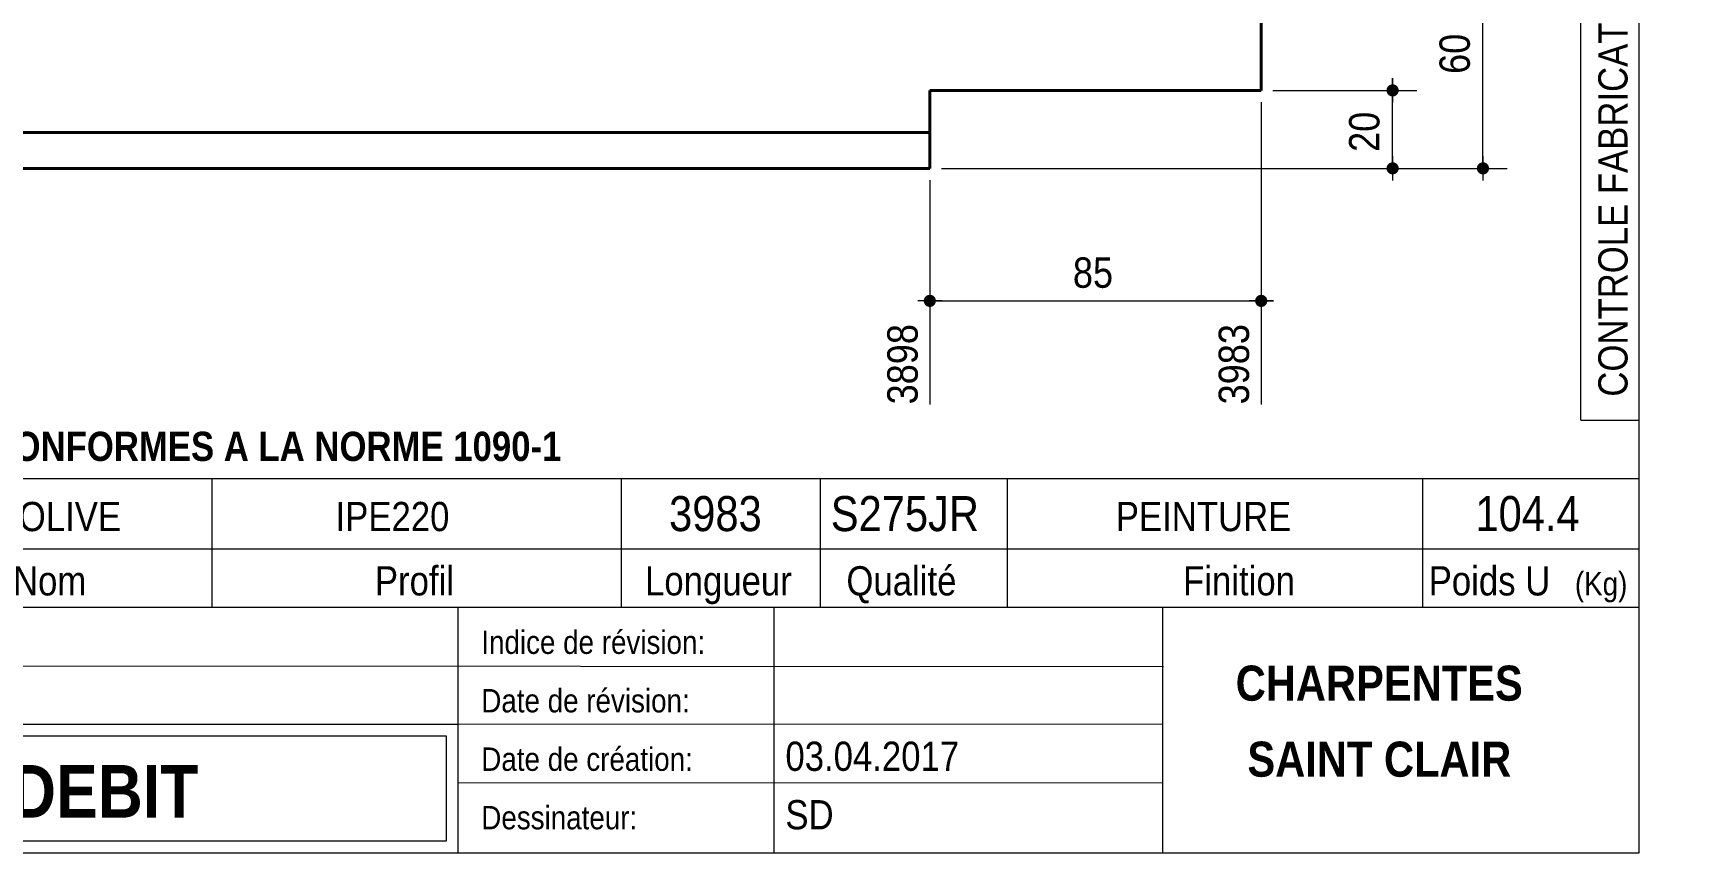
# Model space of a CAD drawing. Header units: millimetres. Extents: x 2 to 287, y 5 to 195.
# Drawn here: x 144.7 to 287, y 5 to 75.1 of the extents above; entities that cross this region are included whole.
import ezdxf

# ---------------------------------------------------------------- set-up
doc = ezdxf.new("R2010")
doc.units = ezdxf.units.MM
doc.linetypes.add('CACHE2', pattern=[1.190625, 0.79375, -0.396875])
for name, color, linetype, lineweight in [('Autre type objet', 1, 'Continuous', 0), ('Cache', 7, 'Continuous', 0), ('Cotation', 7, 'Continuous', 0), ('Feuille dessin', 5, 'Continuous', 0), ('Piece', 2, 'Continuous', 0)]:
    doc.layers.add(name, color=color, linetype=linetype, lineweight=lineweight)
doc.styles.add('ARIAL', font='ARIAL.TTF')
doc.styles.add('ARIAL_BOLD', font='ARIALBD.TTF')
doc.styles.add('ARIAL_ITALIC', font='ARIALI.TTF')

# ---------------------------------------------------------------- blocks, each defined once
blk = doc.blocks.new('*A3')
at = {"layer": 'Cache', "color": 7, "linetype": 'CACHE2', "lineweight": 20}
blk.add_line((249.679859, 70.190429), (249.679859, 130.190429), dxfattribs=at)
at = {"layer": 'Piece', "color": 2, "linetype": 'Continuous', "lineweight": 40}
for p, q in [((249.679745, 70.190429), (249.679745, 130.190429)), ((221.346412, 70.190429), (221.346412, 63.523763)), ((249.679859, 70.190429), (221.346412, 70.190429)), ((221.346412, 66.590429), (141.346412, 66.590429)), ((221.346412, 63.523763), (141.346412, 63.523763))]:
    blk.add_line(p, q, dxfattribs=at)
blk = doc.blocks.new('*A4')
at = {"layer": 'Feuille dessin', "linetype": 'Continuous', "lineweight": 0}
for p, q in [((282, 5), (282, 195)), ((5, 5), (282, 5))]:
    blk.add_line(p, q, dxfattribs=at)
blk = doc.blocks.new('*A5')
at = {"layer": 'Autre type objet', "linetype": 'Continuous', "lineweight": 0}
for p, q in [((277, 42), (277, 195)), ((277, 195), (287, 195)), ((282, 42), (282, 195)), ((287, 195), (287, 158)), ((278, 194), (278, 191)), ((281, 194), (278, 194)), ((281, 191), (281, 194)), ((278, 191), (281, 191)), ((281, 165), (281, 179)), ((287, 158), (282, 153)), ((278, 150), (278, 147)), ((281, 150), (278, 150)), ((281, 147), (281, 150)), ((278, 147), (281, 147)), ((278, 134), (278, 131)), ((281, 134), (278, 134)), ((281, 131), (281, 134)), ((278, 131), (281, 131)), ((281, 102), (281, 115)), ((277, 42), (282, 42))]:
    blk.add_line(p, q, dxfattribs=at)
at = {"layer": 'Autre type objet', "width": 0.85}
for s, height, style, p in [('Perçages', 2, 'ARIAL', (280, 179)), ('6075 / [4-.11] Ind 0', 2.5, 'ARIAL_ITALIC', (285.619109, 157.760245)), ('Percé par :', 2, 'ARIAL', (280, 152)), ('Coupes', 2, 'ARIAL', (280, 137)), ('Longueurs', 2, 'ARIAL', (280, 116)), ('Débité par :', 2, 'ARIAL', (280, 89)), ('CONTROLE FABRICATION', 2.5, 'ARIAL', (281, 44))]:
    blk.add_text(s, height=height, rotation=90, dxfattribs=dict(at, style=style)).set_placement(p)
blk = doc.blocks.new('*A7')
at = {"layer": 'Autre type objet', "linetype": 'Continuous', "lineweight": 0}
for p, q in [((92, 37), (282, 37)), ((160, 31), (160, 37)), ((195, 31), (195, 37)), ((212, 31), (212, 37)), ((228, 31), (228, 37)), ((263.5, 31), (263.5, 37)), ((282, 31), (282, 37)), ((92, 31), (282, 31)), ((160, 26), (160, 31)), ((195, 26), (195, 31)), ((212, 26), (212, 31)), ((228, 26), (228, 31)), ((263.5, 26), (263.5, 31)), ((282, 5), (282, 31)), ((92, 26), (282, 26)), ((181, 26), (181, 5)), ((208, 26), (208, 5)), ((241.262466, 5), (241.262466, 26)), ((92, 21), (241.327069, 20.935451)), ((92, 16), (181, 16)), ((181, 16), (241.297815, 16.021151)), ((93, 15), (180, 15)), ((180, 15), (180, 6)), ((181, 11), (241.217807, 10.969512)), ((180, 6), (93, 6)), ((92, 5), (282, 5))]:
    blk.add_line(p, q, dxfattribs=at)
at = {"layer": 'Autre type objet', "width": 0.85}
for s, height, style, p in [('TOLERANCES ESSENTIELLES CONFORMES A LA NORME 1090-1', 2.5, 'ARIAL_BOLD', (96.5, 38.5)), ('SOLIVE', 2.5, 'ARIAL', (141.474609, 32.5)), ('IPE220', 2.5, 'ARIAL', (170.538574, 32.5)), ('3983', 3, 'ARIAL', (199.053223, 32.5)), ('S275JR', 3, 'ARIAL', (212.880127, 32.5)), ('PEINTURE', 2.5, 'ARIAL', (237.24646, 32.5)), ('104.4', 3, 'ARIAL', (267.997314, 32.5)), ('Nom', 2.5, 'ARIAL', (142.961426, 27)), ('Profil', 2.5, 'ARIAL', (173.903564, 27)), ('Longueur', 2.5, 'ARIAL', (197, 27)), ('Qualité', 2.5, 'ARIAL', (214.218018, 27)), ('Finition', 2.5, 'ARIAL', (243, 27)), ('Poids U', 2.5, 'ARIAL', (264, 27)), ('(Kg)', 2, 'ARIAL', (276.5, 27)), ('Indice de révision:', 2, 'ARIAL', (183, 22)), ('CHARPENTES', 3, 'ARIAL_BOLD', (247.5, 18)), ('Date de révision:', 2, 'ARIAL', (183, 17)), ('03.04.2017', 2.5, 'ARIAL', (209, 12)), ('SAINT CLAIR', 3, 'ARIAL_BOLD', (248.5, 11.5)), ('Date de création:', 2, 'ARIAL', (183, 12)), ('CROQUIS   DE  DEBIT', 4.5, 'ARIAL_BOLD', (103, 8)), ('Dessinateur:', 2, 'ARIAL', (183, 7)), ('SD', 2.5, 'ARIAL', (209, 7))]:
    blk.add_text(s, height=height, dxfattribs=dict(at, style=style)).set_placement(p)
blk = doc.blocks.new('*A12')
at = {"layer": 'Cotation'}
for points in [[(268.61, 83), (268.59, 83.01), (268.56, 83.01), (268.54, 83.01), (268.51, 83.02), (268.49, 83.03), (268.46, 83.03), (268.44, 83.04), (268.42, 83.05), (268.39, 83.07), (268.37, 83.08), (268.35, 83.09), (268.33, 83.11), (268.31, 83.12), (268.29, 83.14), (268.27, 83.16), (268.25, 83.17), (268.24, 83.19), (268.22, 83.21), (268.21, 83.23), (268.19, 83.26), (268.18, 83.28), (268.17, 83.3), (268.16, 83.32), (268.15, 83.35), (268.14, 83.37), (268.13, 83.4), (268.13, 83.42), (268.12, 83.45), (268.12, 83.47), (268.12, 83.5), (268.12, 83.52), (268.12, 83.55), (268.12, 83.57), (268.12, 83.6), (268.13, 83.63), (268.13, 83.65), (268.14, 83.67), (268.15, 83.7), (268.16, 83.72), (268.17, 83.75), (268.18, 83.77), (268.19, 83.79), (268.21, 83.81), (268.22, 83.83), (268.24, 83.85), (268.25, 83.87), (268.27, 83.89), (268.29, 83.91), (268.31, 83.93), (268.33, 83.94), (268.35, 83.96), (268.37, 83.97), (268.39, 83.98), (268.42, 83.99), (268.44, 84), (268.46, 84.01), (268.49, 84.02), (268.51, 84.03), (268.54, 84.03), (268.56, 84.04), (268.59, 84.04), (268.61, 84.04), (268.64, 84.04), (268.66, 84.04), (268.69, 84.04), (268.72, 84.04), (268.74, 84.03), (268.77, 84.03), (268.79, 84.02), (268.81, 84.01), (268.84, 84), (268.86, 83.99), (268.88, 83.98), (268.91, 83.97), (268.93, 83.96), (268.95, 83.94), (268.97, 83.93), (268.99, 83.91), (269.01, 83.89), (269.02, 83.87), (269.04, 83.85), (269.06, 83.83), (269.07, 83.81), (269.09, 83.79), (269.1, 83.77), (269.11, 83.75), (269.12, 83.72), (269.13, 83.7), (269.14, 83.67), (269.14, 83.65), (269.15, 83.63), (269.15, 83.6), (269.16, 83.57), (269.16, 83.55), (269.16, 83.52), (269.16, 83.5), (269.16, 83.47), (269.15, 83.45), (269.15, 83.42), (269.14, 83.4), (269.14, 83.37), (269.13, 83.35), (269.12, 83.32), (269.11, 83.3), (269.1, 83.28), (269.09, 83.26), (269.07, 83.23), (269.06, 83.21), (269.04, 83.19), (269.02, 83.17), (269.01, 83.16), (268.99, 83.14), (268.97, 83.12), (268.95, 83.11), (268.93, 83.09), (268.91, 83.08), (268.88, 83.07), (268.86, 83.05), (268.84, 83.04), (268.81, 83.03), (268.79, 83.03), (268.77, 83.02), (268.74, 83.01), (268.72, 83.01), (268.69, 83.01), (268.66, 83), (268.64, 83)], [(268.61, 63), (268.59, 63.01), (268.56, 63.01), (268.54, 63.01), (268.51, 63.02), (268.49, 63.03), (268.46, 63.03), (268.44, 63.04), (268.42, 63.05), (268.39, 63.07), (268.37, 63.08), (268.35, 63.09), (268.33, 63.11), (268.31, 63.12), (268.29, 63.14), (268.27, 63.16), (268.25, 63.17), (268.24, 63.19), (268.22, 63.21), (268.21, 63.23), (268.19, 63.26), (268.18, 63.28), (268.17, 63.3), (268.16, 63.32), (268.15, 63.35), (268.14, 63.37), (268.13, 63.4), (268.13, 63.42), (268.12, 63.45), (268.12, 63.47), (268.12, 63.5), (268.12, 63.52), (268.12, 63.55), (268.12, 63.57), (268.12, 63.6), (268.13, 63.63), (268.13, 63.65), (268.14, 63.67), (268.15, 63.7), (268.16, 63.72), (268.17, 63.75), (268.18, 63.77), (268.19, 63.79), (268.21, 63.81), (268.22, 63.83), (268.24, 63.85), (268.25, 63.87), (268.27, 63.89), (268.29, 63.91), (268.31, 63.93), (268.33, 63.94), (268.35, 63.96), (268.37, 63.97), (268.39, 63.98), (268.42, 63.99), (268.44, 64), (268.46, 64.01), (268.49, 64.02), (268.51, 64.03), (268.54, 64.03), (268.56, 64.04), (268.59, 64.04), (268.61, 64.04), (268.64, 64.04), (268.66, 64.04), (268.69, 64.04), (268.72, 64.04), (268.74, 64.03), (268.77, 64.03), (268.79, 64.02), (268.81, 64.01), (268.84, 64), (268.86, 63.99), (268.88, 63.98), (268.91, 63.97), (268.93, 63.96), (268.95, 63.94), (268.97, 63.93), (268.99, 63.91), (269.01, 63.89), (269.02, 63.87), (269.04, 63.85), (269.06, 63.83), (269.07, 63.81), (269.09, 63.79), (269.1, 63.77), (269.11, 63.75), (269.12, 63.72), (269.13, 63.7), (269.14, 63.67), (269.14, 63.65), (269.15, 63.63), (269.15, 63.6), (269.16, 63.57), (269.16, 63.55), (269.16, 63.52), (269.16, 63.5), (269.16, 63.47), (269.15, 63.45), (269.15, 63.42), (269.14, 63.4), (269.14, 63.37), (269.13, 63.35), (269.12, 63.32), (269.11, 63.3), (269.1, 63.28), (269.09, 63.26), (269.07, 63.23), (269.06, 63.21), (269.04, 63.19), (269.02, 63.17), (269.01, 63.16), (268.99, 63.14), (268.97, 63.12), (268.95, 63.11), (268.93, 63.09), (268.91, 63.08), (268.88, 63.07), (268.86, 63.05), (268.84, 63.04), (268.81, 63.03), (268.79, 63.03), (268.77, 63.02), (268.74, 63.01), (268.72, 63.01), (268.69, 63.01), (268.66, 63), (268.64, 63)]]:
    blk.add_hatch(color=256, dxfattribs=at).paths.add_polyline_path(points, flags=17)
at = {"layer": 'Cotation', "linetype": 'Continuous', "lineweight": 0}
for p, q in [((268.64, 84.56), (268.64, 82.48)), ((268.64, 83.52), (268.64, 84.56)), ((240.68, 83.52), (270.72, 83.52)), ((267.6, 83.52), (269.68, 83.52)), ((268.64, 63.52), (268.64, 83.52)), ((268.64, 64.56), (268.64, 62.48)), ((222.35, 63.52), (270.72, 63.52)), ((267.6, 63.52), (269.68, 63.52)), ((268.64, 63.52), (268.64, 62.48))]:
    blk.add_line(p, q, dxfattribs=at)
at = {"layer": 'Cotation'}
for p in [(268.64, 83.52), (268.64, 63.52)]:
    blk.add_point(p, dxfattribs=at)
at = {"layer": 'Cotation', "style": 'ARIAL', "width": 0.85}
blk.add_text('60', height=2.6, rotation=90.0002, dxfattribs=at).set_placement((267.52, 71.6))
blk = doc.blocks.new('*A15')
at = {"layer": 'Cotation'}
for points in [[(260.89, 69.67), (260.86, 69.67), (260.84, 69.68), (260.81, 69.68), (260.79, 69.69), (260.76, 69.69), (260.74, 69.7), (260.72, 69.71), (260.69, 69.72), (260.67, 69.73), (260.65, 69.74), (260.63, 69.76), (260.6, 69.77), (260.58, 69.79), (260.57, 69.81), (260.55, 69.82), (260.53, 69.84), (260.51, 69.86), (260.5, 69.88), (260.48, 69.9), (260.47, 69.92), (260.46, 69.95), (260.44, 69.97), (260.43, 69.99), (260.42, 70.02), (260.42, 70.04), (260.41, 70.06), (260.4, 70.09), (260.4, 70.11), (260.4, 70.14), (260.39, 70.16), (260.39, 70.19), (260.39, 70.22), (260.4, 70.24), (260.4, 70.27), (260.4, 70.29), (260.41, 70.32), (260.42, 70.34), (260.42, 70.37), (260.43, 70.39), (260.44, 70.41), (260.46, 70.44), (260.47, 70.46), (260.48, 70.48), (260.5, 70.5), (260.51, 70.52), (260.53, 70.54), (260.55, 70.56), (260.57, 70.58), (260.58, 70.59), (260.6, 70.61), (260.63, 70.62), (260.65, 70.64), (260.67, 70.65), (260.69, 70.66), (260.72, 70.67), (260.74, 70.68), (260.76, 70.69), (260.79, 70.69), (260.81, 70.7), (260.84, 70.7), (260.86, 70.71), (260.89, 70.71), (260.91, 70.71), (260.94, 70.71), (260.97, 70.71), (260.99, 70.7), (261.02, 70.7), (261.04, 70.69), (261.07, 70.69), (261.09, 70.68), (261.11, 70.67), (261.14, 70.66), (261.16, 70.65), (261.18, 70.64), (261.2, 70.62), (261.22, 70.61), (261.24, 70.59), (261.26, 70.58), (261.28, 70.56), (261.3, 70.54), (261.32, 70.52), (261.33, 70.5), (261.35, 70.48), (261.36, 70.46), (261.37, 70.44), (261.38, 70.41), (261.39, 70.39), (261.4, 70.37), (261.41, 70.34), (261.42, 70.32), (261.42, 70.29), (261.43, 70.27), (261.43, 70.24), (261.43, 70.22), (261.43, 70.19), (261.43, 70.16), (261.43, 70.14), (261.43, 70.11), (261.42, 70.09), (261.42, 70.06), (261.41, 70.04), (261.4, 70.02), (261.39, 69.99), (261.38, 69.97), (261.37, 69.95), (261.36, 69.92), (261.35, 69.9), (261.33, 69.88), (261.32, 69.86), (261.3, 69.84), (261.28, 69.82), (261.26, 69.81), (261.24, 69.79), (261.22, 69.77), (261.2, 69.76), (261.18, 69.74), (261.16, 69.73), (261.14, 69.72), (261.11, 69.71), (261.09, 69.7), (261.07, 69.69), (261.04, 69.69), (261.02, 69.68), (260.99, 69.68), (260.97, 69.67), (260.94, 69.67), (260.91, 69.67)], [(260.89, 63), (260.86, 63.01), (260.84, 63.01), (260.81, 63.01), (260.79, 63.02), (260.76, 63.03), (260.74, 63.03), (260.72, 63.04), (260.69, 63.05), (260.67, 63.07), (260.65, 63.08), (260.63, 63.09), (260.6, 63.11), (260.58, 63.12), (260.57, 63.14), (260.55, 63.16), (260.53, 63.17), (260.51, 63.19), (260.5, 63.21), (260.48, 63.23), (260.47, 63.26), (260.46, 63.28), (260.44, 63.3), (260.43, 63.32), (260.42, 63.35), (260.42, 63.37), (260.41, 63.4), (260.4, 63.42), (260.4, 63.45), (260.4, 63.47), (260.39, 63.5), (260.39, 63.52), (260.39, 63.55), (260.4, 63.57), (260.4, 63.6), (260.4, 63.63), (260.41, 63.65), (260.42, 63.67), (260.42, 63.7), (260.43, 63.72), (260.44, 63.75), (260.46, 63.77), (260.47, 63.79), (260.48, 63.81), (260.5, 63.83), (260.51, 63.85), (260.53, 63.87), (260.55, 63.89), (260.57, 63.91), (260.58, 63.93), (260.6, 63.94), (260.63, 63.96), (260.65, 63.97), (260.67, 63.98), (260.69, 63.99), (260.72, 64), (260.74, 64.01), (260.76, 64.02), (260.79, 64.03), (260.81, 64.03), (260.84, 64.04), (260.86, 64.04), (260.89, 64.04), (260.91, 64.04), (260.94, 64.04), (260.97, 64.04), (260.99, 64.04), (261.02, 64.03), (261.04, 64.03), (261.07, 64.02), (261.09, 64.01), (261.11, 64), (261.14, 63.99), (261.16, 63.98), (261.18, 63.97), (261.2, 63.96), (261.22, 63.94), (261.24, 63.93), (261.26, 63.91), (261.28, 63.89), (261.3, 63.87), (261.32, 63.85), (261.33, 63.83), (261.35, 63.81), (261.36, 63.79), (261.37, 63.77), (261.38, 63.75), (261.39, 63.72), (261.4, 63.7), (261.41, 63.67), (261.42, 63.65), (261.42, 63.63), (261.43, 63.6), (261.43, 63.57), (261.43, 63.55), (261.43, 63.52), (261.43, 63.5), (261.43, 63.47), (261.43, 63.45), (261.42, 63.42), (261.42, 63.4), (261.41, 63.37), (261.4, 63.35), (261.39, 63.32), (261.38, 63.3), (261.37, 63.28), (261.36, 63.26), (261.35, 63.23), (261.33, 63.21), (261.32, 63.19), (261.3, 63.17), (261.28, 63.16), (261.26, 63.14), (261.24, 63.12), (261.22, 63.11), (261.2, 63.09), (261.18, 63.08), (261.16, 63.07), (261.14, 63.05), (261.11, 63.04), (261.09, 63.03), (261.07, 63.03), (261.04, 63.02), (261.02, 63.01), (260.99, 63.01), (260.97, 63.01), (260.94, 63), (260.91, 63)]]:
    blk.add_hatch(color=256, dxfattribs=at).paths.add_polyline_path(points, flags=17)
at = {"layer": 'Cotation', "linetype": 'Continuous', "lineweight": 0}
for p, q in [((260.91, 71.23), (260.91, 69.15)), ((260.91, 70.19), (260.91, 71.23)), ((250.68, 70.19), (262.99, 70.19)), ((259.87, 70.19), (261.95, 70.19)), ((260.91, 63.52), (260.91, 70.19)), ((260.91, 64.56), (260.91, 62.48)), ((222.35, 63.52), (262.99, 63.52)), ((259.87, 63.52), (261.95, 63.52)), ((260.91, 63.52), (260.91, 62.48))]:
    blk.add_line(p, q, dxfattribs=at)
at = {"layer": 'Cotation'}
for p in [(260.91, 70.19), (260.91, 63.52)]:
    blk.add_point(p, dxfattribs=at)
at = {"layer": 'Cotation', "style": 'ARIAL', "width": 0.85}
blk.add_text('20', height=2.6, rotation=90.0002, dxfattribs=at).set_placement((259.79, 64.93))
blk = doc.blocks.new('*A25')
at = {"layer": 'Cotation'}
for points in [[(221.32, 51.67), (221.3, 51.67), (221.27, 51.68), (221.24, 51.68), (221.22, 51.69), (221.2, 51.69), (221.17, 51.7), (221.15, 51.71), (221.12, 51.72), (221.1, 51.73), (221.08, 51.74), (221.06, 51.76), (221.04, 51.77), (221.02, 51.79), (221, 51.81), (220.98, 51.82), (220.96, 51.84), (220.94, 51.86), (220.93, 51.88), (220.91, 51.9), (220.9, 51.92), (220.89, 51.95), (220.88, 51.97), (220.87, 51.99), (220.86, 52.02), (220.85, 52.04), (220.84, 52.06), (220.84, 52.09), (220.83, 52.11), (220.83, 52.14), (220.83, 52.16), (220.83, 52.19), (220.83, 52.22), (220.83, 52.24), (220.83, 52.27), (220.84, 52.29), (220.84, 52.32), (220.85, 52.34), (220.86, 52.37), (220.87, 52.39), (220.88, 52.41), (220.89, 52.44), (220.9, 52.46), (220.91, 52.48), (220.93, 52.5), (220.94, 52.52), (220.96, 52.54), (220.98, 52.56), (221, 52.58), (221.02, 52.59), (221.04, 52.61), (221.06, 52.62), (221.08, 52.64), (221.1, 52.65), (221.12, 52.66), (221.15, 52.67), (221.17, 52.68), (221.2, 52.69), (221.22, 52.69), (221.24, 52.7), (221.27, 52.7), (221.3, 52.71), (221.32, 52.71), (221.35, 52.71), (221.37, 52.71), (221.4, 52.71), (221.42, 52.7), (221.45, 52.7), (221.47, 52.69), (221.5, 52.69), (221.52, 52.68), (221.55, 52.67), (221.57, 52.66), (221.59, 52.65), (221.61, 52.64), (221.64, 52.62), (221.66, 52.61), (221.68, 52.59), (221.7, 52.58), (221.71, 52.56), (221.73, 52.54), (221.75, 52.52), (221.76, 52.5), (221.78, 52.48), (221.79, 52.46), (221.81, 52.44), (221.82, 52.41), (221.83, 52.39), (221.84, 52.37), (221.84, 52.34), (221.85, 52.32), (221.86, 52.29), (221.86, 52.27), (221.86, 52.24), (221.87, 52.22), (221.87, 52.19), (221.87, 52.16), (221.86, 52.14), (221.86, 52.11), (221.86, 52.09), (221.85, 52.06), (221.84, 52.04), (221.84, 52.02), (221.83, 51.99), (221.82, 51.97), (221.81, 51.95), (221.79, 51.92), (221.78, 51.9), (221.76, 51.88), (221.75, 51.86), (221.73, 51.84), (221.71, 51.82), (221.7, 51.81), (221.68, 51.79), (221.66, 51.77), (221.64, 51.76), (221.61, 51.74), (221.59, 51.73), (221.57, 51.72), (221.55, 51.71), (221.52, 51.7), (221.5, 51.69), (221.47, 51.69), (221.45, 51.68), (221.42, 51.68), (221.4, 51.67), (221.37, 51.67), (221.35, 51.67)], [(249.65, 51.67), (249.63, 51.67), (249.6, 51.68), (249.58, 51.68), (249.55, 51.69), (249.53, 51.69), (249.5, 51.7), (249.48, 51.71), (249.46, 51.72), (249.43, 51.73), (249.41, 51.74), (249.39, 51.76), (249.37, 51.77), (249.35, 51.79), (249.33, 51.81), (249.31, 51.82), (249.29, 51.84), (249.28, 51.86), (249.26, 51.88), (249.25, 51.9), (249.23, 51.92), (249.22, 51.95), (249.21, 51.97), (249.2, 51.99), (249.19, 52.02), (249.18, 52.04), (249.18, 52.06), (249.17, 52.09), (249.17, 52.11), (249.16, 52.14), (249.16, 52.16), (249.16, 52.19), (249.16, 52.22), (249.16, 52.24), (249.17, 52.27), (249.17, 52.29), (249.18, 52.32), (249.18, 52.34), (249.19, 52.37), (249.2, 52.39), (249.21, 52.41), (249.22, 52.44), (249.23, 52.46), (249.25, 52.48), (249.26, 52.5), (249.28, 52.52), (249.29, 52.54), (249.31, 52.56), (249.33, 52.58), (249.35, 52.59), (249.37, 52.61), (249.39, 52.62), (249.41, 52.64), (249.43, 52.65), (249.46, 52.66), (249.48, 52.67), (249.5, 52.68), (249.53, 52.69), (249.55, 52.69), (249.58, 52.7), (249.6, 52.7), (249.63, 52.71), (249.65, 52.71), (249.68, 52.71), (249.71, 52.71), (249.73, 52.71), (249.76, 52.7), (249.78, 52.7), (249.81, 52.69), (249.83, 52.69), (249.85, 52.68), (249.88, 52.67), (249.9, 52.66), (249.92, 52.65), (249.95, 52.64), (249.97, 52.62), (249.99, 52.61), (250.01, 52.59), (250.03, 52.58), (250.05, 52.56), (250.07, 52.54), (250.08, 52.52), (250.1, 52.5), (250.11, 52.48), (250.13, 52.46), (250.14, 52.44), (250.15, 52.41), (250.16, 52.39), (250.17, 52.37), (250.18, 52.34), (250.18, 52.32), (250.19, 52.29), (250.19, 52.27), (250.2, 52.24), (250.2, 52.22), (250.2, 52.19), (250.2, 52.16), (250.2, 52.14), (250.19, 52.11), (250.19, 52.09), (250.18, 52.06), (250.18, 52.04), (250.17, 52.02), (250.16, 51.99), (250.15, 51.97), (250.14, 51.95), (250.13, 51.92), (250.11, 51.9), (250.1, 51.88), (250.08, 51.86), (250.07, 51.84), (250.05, 51.82), (250.03, 51.81), (250.01, 51.79), (249.99, 51.77), (249.97, 51.76), (249.95, 51.74), (249.92, 51.73), (249.9, 51.72), (249.88, 51.71), (249.85, 51.7), (249.83, 51.69), (249.81, 51.69), (249.78, 51.68), (249.76, 51.68), (249.73, 51.67), (249.71, 51.67), (249.68, 51.67)]]:
    blk.add_hatch(color=256, dxfattribs=at).paths.add_polyline_path(points, flags=17)
at = {"layer": 'Cotation', "linetype": 'Continuous', "lineweight": 0}
for p, q in [((249.68, 69.19), (249.68, 43.34)), ((221.35, 62.52), (221.35, 43.34)), ((221.35, 53.23), (221.35, 51.15)), ((249.68, 53.23), (249.68, 51.15)), ((222.39, 52.19), (220.31, 52.19)), ((221.35, 52.19), (220.31, 52.19)), ((221.35, 52.19), (249.68, 52.19)), ((250.72, 52.19), (248.64, 52.19)), ((249.68, 52.19), (250.72, 52.19))]:
    blk.add_line(p, q, dxfattribs=at)
at = {"layer": 'Cotation'}
for p in [(221.35, 52.19), (249.68, 52.19)]:
    blk.add_point(p, dxfattribs=at)
at = {"layer": 'Cotation', "style": 'ARIAL', "width": 0.85}
blk.add_text('85', height=2.6, dxfattribs=at).set_placement((233.58, 53.31))
for s, p in [('3898', (220.31, 43.34)), ('3983', (248.64, 43.34))]:
    blk.add_text(s, height=2.6, rotation=90.0002, dxfattribs=at).set_placement(p)

msp = doc.modelspace()

# ---------------------------------------------------------------- block references
at = {"lineweight": 0}
for name in ['*A4', '*A5', '*A3', '*A12', '*A15', '*A25', '*A7']:
    msp.add_blockref(name, (0, 0), dxfattribs=at)

doc.saveas('drawing.dxf')
